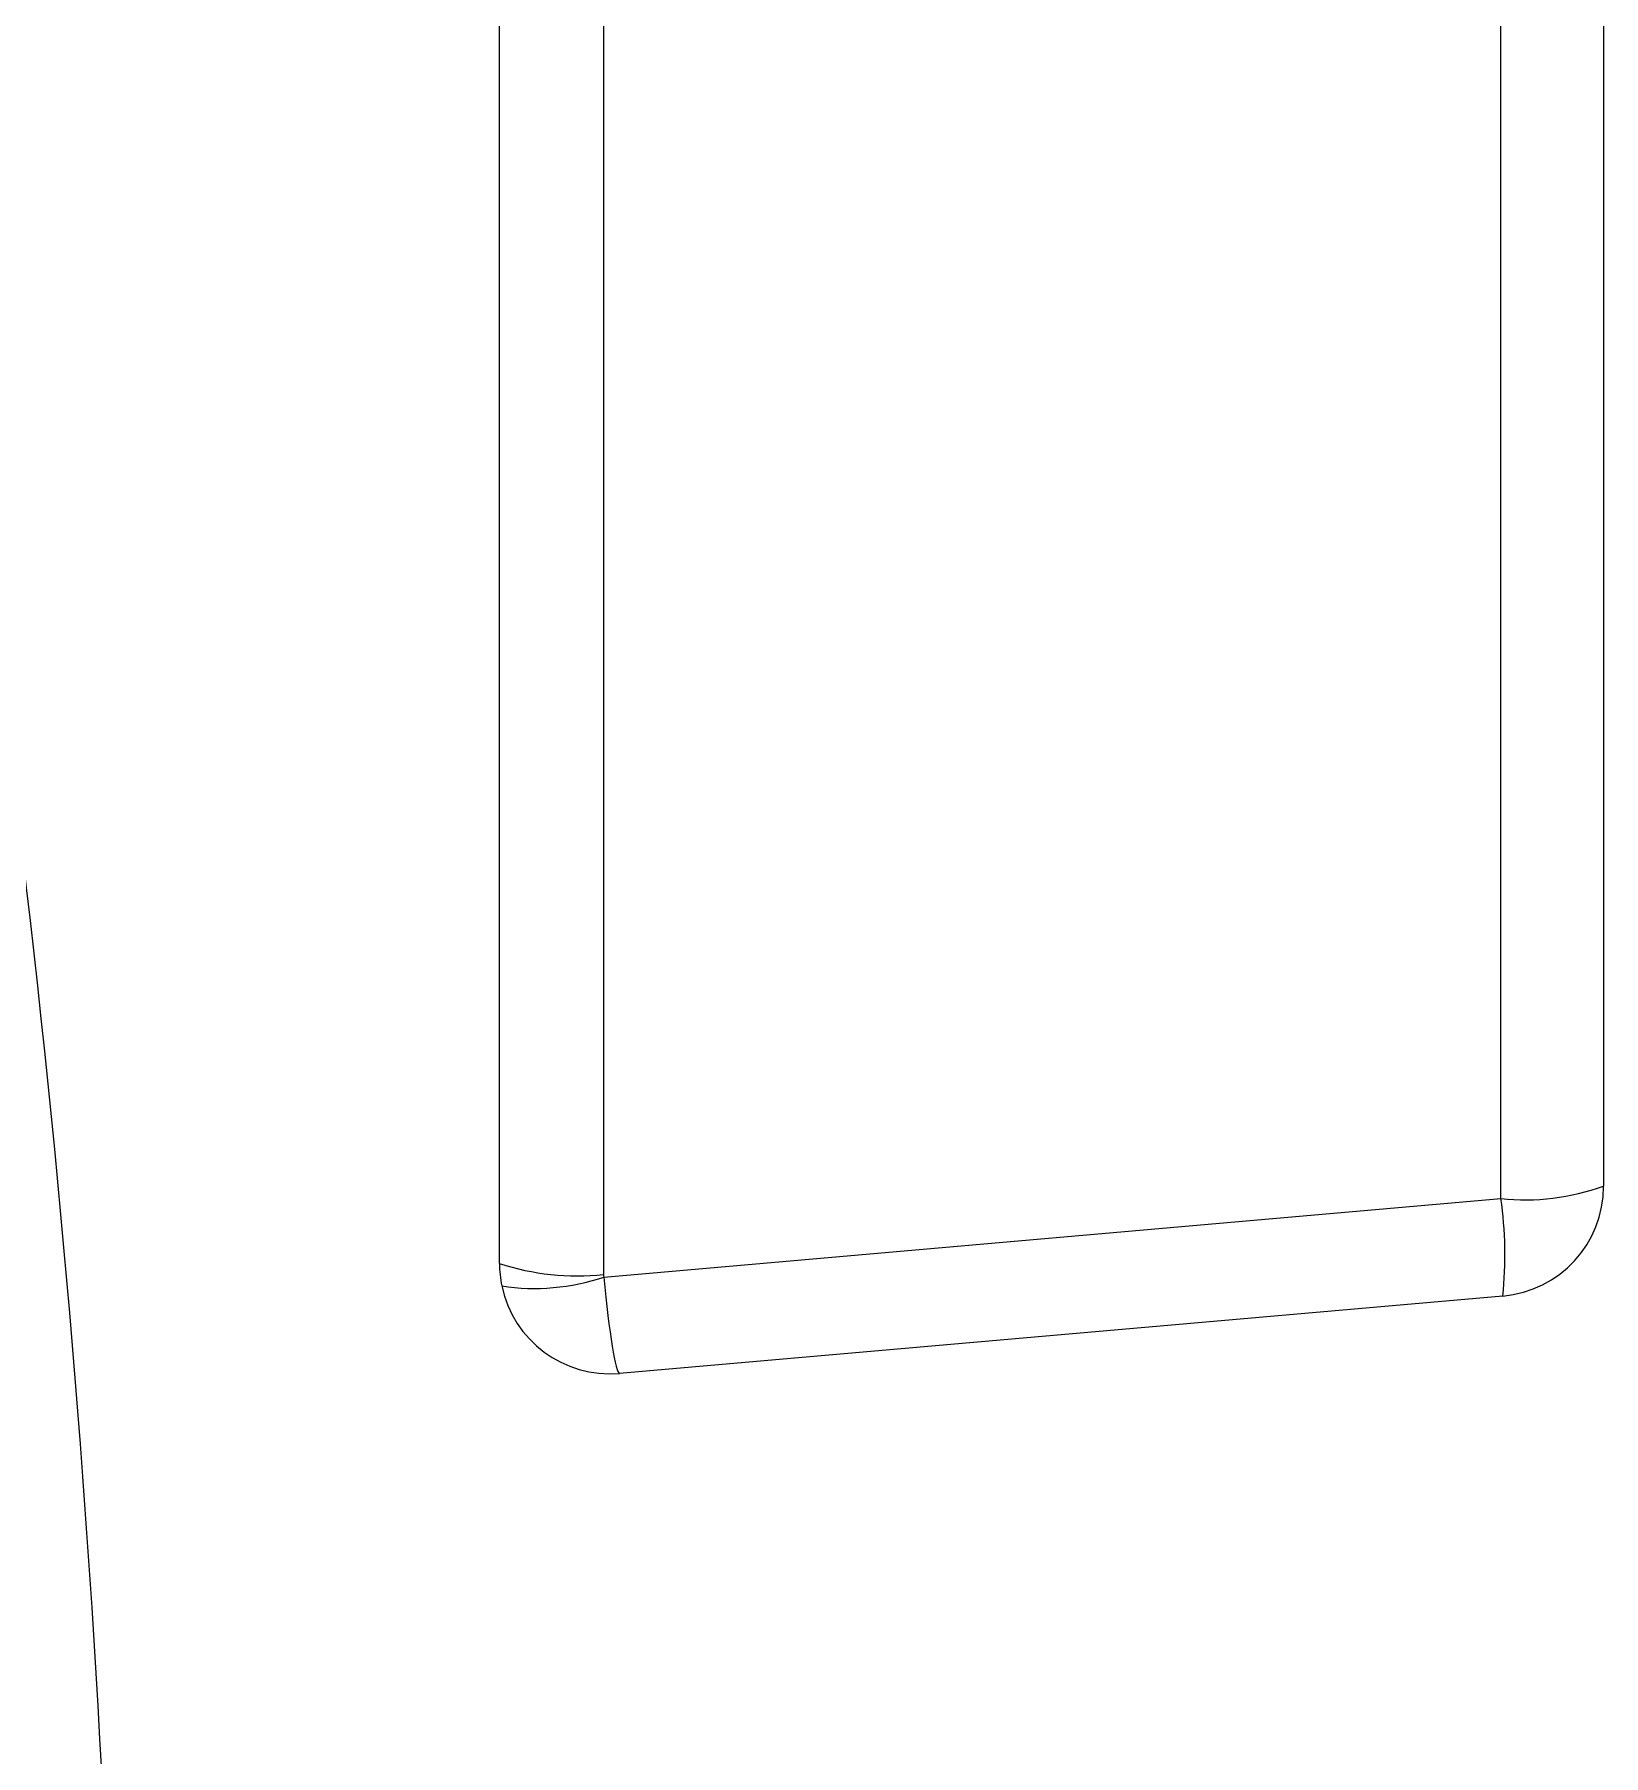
# Model space of a CAD drawing. Extents: x 12.1 to 108.7, y 1 to 80.4.
# Drawn here: x 51.196 to 52.084, y 33.133 to 34.107 of the extents above; entities that cross this region are included whole.
import ezdxf

# ---------------------------------------------------------------- set-up
doc = ezdxf.new("R2010")
doc.units = 0
doc.header["$MEASUREMENT"] = 0
doc.linetypes.add('SLD-Solid', pattern=[0])
doc.layers.add('OBJECT', color=7, linetype='CONTINUOUS')

msp = doc.modelspace()

# ---------------------------------------------------------------- linework, layer by layer
at = {"layer": 'OBJECT', "linetype": 'SLD-Solid', "lineweight": 15}
for p, q in [((52.0838, 34.5439), (52.0838, 33.45528)), ((51.51764, 34.53683), (51.51764, 33.40531)), ((52.02566, 33.44821), (52.02566, 34.53683)), ((51.4588, 33.41153), (51.4588, 34.35694)), ((51.4588, 33.41846), (51.4588, 34.21835)), ((51.5178, 33.40377), (52.02566, 33.44821)), ((51.4588, 33.4184), (51.4588, 33.41846)), ((52.02675, 33.39302), (51.52675, 33.34927))]:
    msp.add_line(p, q, dxfattribs=at)
for centre, radius, start, end in [((43.24507, 32.69674), 8, 351.476045, 8.523955), ((52.03931, 33.57865), 0.13115, 264.02988, 289.83388), ((52.0213, 33.45528), 0.0625, 275, 360), ((51.80568, 33.41627), 0.22229, 353.99589, 8.26156), ((51.5213, 33.41153), 0.0625, 180.00008, 191.81006), ((51.5024, 33.5425), 0.13804, 251.58994, 276.34001), ((51.47861, 33.51983), 0.12249, 261.32228, 288.65933), ((51.52514, 33.40531), 0.0075, 180.00069, 191.81045)]:
    msp.add_arc(centre, radius, start, end, dxfattribs=at)
for major_axis, ratio, start_param, end_param in [((-0.00545, 0.06226), 0.067151, 1.689826, 3.141765), ((0.04224, 0.04607), 0.999978, 2.519025, 3.970964)]:
    msp.add_ellipse((51.5213, 33.41153), major_axis=major_axis, ratio=ratio, start_param=start_param, end_param=end_param, dxfattribs=at)

doc.saveas('drawing.dxf')
